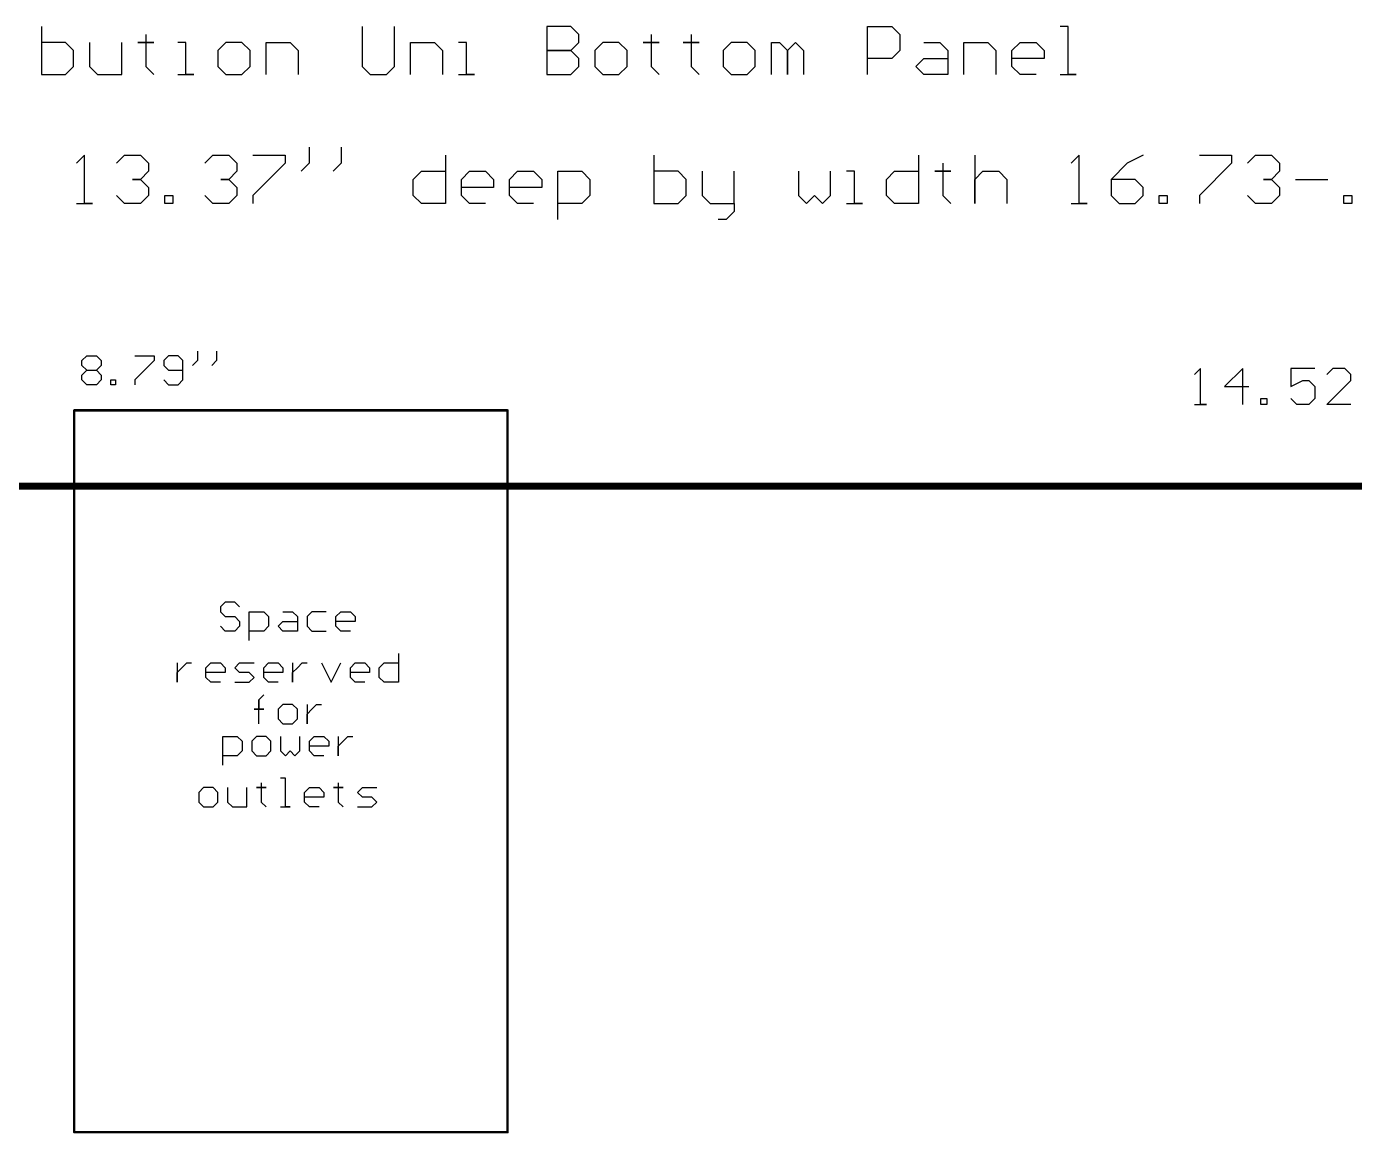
# Model space of a CAD drawing. Extents: x 0.1 to 22.4, y 0.2 to 23.3.
# Drawn here: x 10.59 to 16.11, y 18.68 to 23.28 of the extents above; entities that cross this region are included whole.
import ezdxf

# ---------------------------------------------------------------- set-up
doc = ezdxf.new("R2010")
doc.units = 0
doc.header["$MEASUREMENT"] = 0
doc.layers.add('MECHANICAL1', color=6, linetype='CONTINUOUS')
doc.layers.add('TOPOVERLAY', color=2, linetype='CONTINUOUS')

msp = doc.modelspace()

# ---------------------------------------------------------------- linework, layer by layer
at = {"layer": 'MECHANICAL1'}
for p, q in [((10.6536, 23.2799), (10.6536, 23.08)), ((11.0868, 23.2466), (11.0868, 23.2133)), ((11.9865, 23.2799), (11.9865, 23.1133)), ((12.1198, 23.1133), (12.1198, 23.2799)), ((12.7529, 23.2799), (12.7529, 23.08)), ((12.8529, 23.2799), (12.7529, 23.2799)), ((12.8862, 23.2466), (12.8529, 23.2799)), ((12.8862, 23.2133), (12.8862, 23.2466)), ((13.1861, 23.2466), (13.1861, 23.2133)), ((13.3527, 23.2466), (13.3527, 23.2133)), ((14.0858, 23.08), (14.0858, 23.2799)), ((14.0858, 23.2799), (14.1858, 23.2799)), ((14.1858, 23.2799), (14.2191, 23.2466)), ((14.2191, 23.2466), (14.2191, 23.18)), ((14.9189, 23.2799), (14.8856, 23.2799)), ((14.9189, 23.08), (14.9189, 23.2799)), ((10.7536, 23.2133), (10.6536, 23.2133)), ((10.7869, 23.18), (10.7536, 23.2133)), ((10.7869, 23.1466), (10.7869, 23.18)), ((10.8535, 23.2133), (10.8535, 23.1133)), ((10.9868, 23.08), (10.9868, 23.2133)), ((11.0868, 23.2133), (11.0535, 23.2133)), ((11.0535, 23.2133), (11.1201, 23.2133)), ((11.1201, 23.2133), (11.0868, 23.2133)), ((11.0868, 23.2133), (11.0868, 23.1133)), ((11.2534, 23.2133), (11.2201, 23.2133)), ((11.2534, 23.08), (11.2534, 23.2133)), ((11.42, 23.2133), (11.3867, 23.18)), ((11.3867, 23.18), (11.3867, 23.1133)), ((11.4867, 23.2133), (11.42, 23.2133)), ((11.52, 23.18), (11.4867, 23.2133)), ((11.52, 23.1133), (11.52, 23.18)), ((11.5866, 23.08), (11.5866, 23.2133)), ((11.5866, 23.2133), (11.6866, 23.2133)), ((11.6866, 23.2133), (11.7199, 23.18)), ((11.7199, 23.18), (11.7199, 23.08)), ((12.1864, 23.08), (12.1864, 23.2133)), ((12.1864, 23.2133), (12.2864, 23.2133)), ((12.2864, 23.2133), (12.3197, 23.18)), ((12.3197, 23.18), (12.3197, 23.08)), ((12.4197, 23.2133), (12.3864, 23.2133)), ((12.4197, 23.08), (12.4197, 23.2133)), ((12.8529, 23.18), (12.7529, 23.18)), ((12.7529, 23.18), (12.8529, 23.18)), ((12.8529, 23.18), (12.8862, 23.2133)), ((12.8862, 23.1466), (12.8529, 23.18)), ((12.9862, 23.2133), (12.9529, 23.18)), ((12.9529, 23.18), (12.9529, 23.1133)), ((13.0528, 23.2133), (12.9862, 23.2133)), ((13.0862, 23.18), (13.0528, 23.2133)), ((13.0862, 23.1133), (13.0862, 23.18)), ((13.1861, 23.2133), (13.1528, 23.2133)), ((13.1528, 23.2133), (13.2194, 23.2133)), ((13.2194, 23.2133), (13.1861, 23.2133)), ((13.1861, 23.2133), (13.1861, 23.1133)), ((13.3527, 23.2133), (13.3194, 23.2133)), ((13.3194, 23.2133), (13.3861, 23.2133)), ((13.3861, 23.2133), (13.3527, 23.2133)), ((13.3527, 23.2133), (13.3527, 23.1133)), ((13.5194, 23.2133), (13.486, 23.18)), ((13.486, 23.18), (13.486, 23.1133)), ((13.586, 23.2133), (13.5194, 23.2133)), ((13.6193, 23.18), (13.586, 23.2133)), ((13.6193, 23.1133), (13.6193, 23.18)), ((13.686, 23.08), (13.686, 23.2133)), ((13.686, 23.2133), (13.7193, 23.2133)), ((13.7193, 23.2133), (13.7526, 23.18)), ((13.7526, 23.18), (13.7859, 23.2133)), ((13.7526, 23.18), (13.7526, 23.08)), ((13.7526, 23.08), (13.7526, 23.18)), ((13.7859, 23.2133), (13.8193, 23.18)), ((13.8193, 23.18), (13.8193, 23.08)), ((14.2191, 23.18), (14.1858, 23.1466)), ((14.3191, 23.2133), (14.3857, 23.2133)), ((14.3857, 23.2133), (14.4191, 23.18)), ((14.4191, 23.18), (14.4191, 23.08)), ((14.4857, 23.08), (14.4857, 23.2133)), ((14.4857, 23.2133), (14.5857, 23.2133)), ((14.5857, 23.2133), (14.619, 23.18)), ((14.619, 23.18), (14.619, 23.08)), ((14.6856, 23.18), (14.719, 23.2133)), ((14.6856, 23.1133), (14.6856, 23.18)), ((14.719, 23.2133), (14.7856, 23.2133)), ((14.7856, 23.2133), (14.8189, 23.18)), ((14.8189, 23.18), (14.8189, 23.1466)), ((10.7869, 23.1133), (10.7869, 23.1466)), ((12.8862, 23.1133), (12.8862, 23.1466)), ((14.1858, 23.1466), (14.0858, 23.1466)), ((14.2858, 23.1133), (14.3191, 23.1466)), ((14.3191, 23.1466), (14.4191, 23.1466)), ((14.8189, 23.1466), (14.6856, 23.1466)), ((10.6536, 23.08), (10.7536, 23.08)), ((10.7536, 23.08), (10.7869, 23.1133)), ((10.8535, 23.1133), (10.8869, 23.08)), ((10.8869, 23.08), (10.9868, 23.08)), ((11.0868, 23.1133), (11.1201, 23.08)), ((11.2201, 23.08), (11.2867, 23.08)), ((11.2867, 23.08), (11.2534, 23.08)), ((11.3867, 23.1133), (11.42, 23.08)), ((11.42, 23.08), (11.4867, 23.08)), ((11.4867, 23.08), (11.52, 23.1133)), ((11.9865, 23.1133), (12.0198, 23.08)), ((12.0198, 23.08), (12.0865, 23.08)), ((12.0865, 23.08), (12.1198, 23.1133)), ((12.3864, 23.08), (12.453, 23.08)), ((12.453, 23.08), (12.4197, 23.08)), ((12.7529, 23.08), (12.8529, 23.08)), ((12.8529, 23.08), (12.8862, 23.1133)), ((12.9529, 23.1133), (12.9862, 23.08)), ((12.9862, 23.08), (13.0528, 23.08)), ((13.0528, 23.08), (13.0862, 23.1133)), ((13.1861, 23.1133), (13.2194, 23.08)), ((13.3527, 23.1133), (13.3861, 23.08)), ((13.486, 23.1133), (13.5194, 23.08)), ((13.5194, 23.08), (13.586, 23.08)), ((13.586, 23.08), (13.6193, 23.1133)), ((14.3191, 23.08), (14.2858, 23.1133)), ((14.4191, 23.08), (14.3191, 23.08)), ((14.719, 23.08), (14.6856, 23.1133)), ((14.7856, 23.08), (14.719, 23.08)), ((14.8856, 23.08), (14.9522, 23.08)), ((14.9522, 23.08), (14.9189, 23.08)), ((10.8323, 22.7449), (10.799, 22.7116)), ((10.8323, 22.545), (10.8323, 22.7449)), ((10.9656, 22.7116), (10.9989, 22.7449)), ((10.9989, 22.7449), (11.0655, 22.7449)), ((11.0655, 22.7449), (11.0989, 22.7116)), ((11.3321, 22.7116), (11.3654, 22.7449)), ((11.3654, 22.7449), (11.4321, 22.7449)), ((11.4321, 22.7449), (11.4654, 22.7116)), ((11.5321, 22.7449), (11.6654, 22.7449)), ((11.6654, 22.7449), (11.6654, 22.7116)), ((11.7653, 22.7783), (11.7653, 22.7116)), ((11.8986, 22.7783), (11.8986, 22.7116)), ((12.3318, 22.7449), (12.3318, 22.545)), ((13.1982, 22.7449), (13.1982, 22.545)), ((14.2978, 22.7449), (14.2978, 22.545)), ((14.5311, 22.7449), (14.5311, 22.545)), ((14.9643, 22.7449), (14.931, 22.7116)), ((14.9643, 22.545), (14.9643, 22.7449)), ((15.2309, 22.7449), (15.1642, 22.7116)), ((15.4641, 22.7449), (15.5974, 22.7449)), ((15.5974, 22.7449), (15.5974, 22.7116)), ((15.6641, 22.7116), (15.6974, 22.7449)), ((15.6974, 22.7449), (15.764, 22.7449)), ((15.764, 22.7449), (15.7973, 22.7116)), ((11.0989, 22.6783), (11.0655, 22.645)), ((11.0989, 22.7116), (11.0989, 22.6783)), ((11.4654, 22.6783), (11.4321, 22.645)), ((11.4654, 22.7116), (11.4654, 22.6783)), ((11.6654, 22.7116), (11.5321, 22.5783)), ((11.7653, 22.7116), (11.732, 22.6783)), ((11.8986, 22.7116), (11.8653, 22.6783)), ((12.1985, 22.645), (12.2318, 22.6783)), ((12.2318, 22.6783), (12.3318, 22.6783)), ((12.3984, 22.645), (12.4318, 22.6783)), ((12.4318, 22.6783), (12.4984, 22.6783)), ((12.4984, 22.6783), (12.5317, 22.645)), ((12.5984, 22.645), (12.6317, 22.6783)), ((12.6317, 22.6783), (12.6983, 22.6783)), ((12.6983, 22.6783), (12.7317, 22.645)), ((12.7983, 22.4784), (12.7983, 22.6783)), ((12.7983, 22.6783), (12.8983, 22.6783)), ((12.8983, 22.6783), (12.9316, 22.645)), ((13.2982, 22.6783), (13.1982, 22.6783)), ((13.3315, 22.645), (13.2982, 22.6783)), ((13.3981, 22.6783), (13.3981, 22.5783)), ((13.5314, 22.545), (13.5314, 22.6783)), ((13.798, 22.6783), (13.798, 22.5783)), ((13.9313, 22.5783), (13.9313, 22.6783)), ((14.0313, 22.6783), (13.9979, 22.6783)), ((14.0313, 22.545), (14.0313, 22.6783)), ((14.1645, 22.645), (14.1979, 22.6783)), ((14.1979, 22.6783), (14.2978, 22.6783)), ((14.3978, 22.6783), (14.3645, 22.6783)), ((14.3645, 22.6783), (14.4311, 22.6783)), ((14.3978, 22.7116), (14.3978, 22.6783)), ((14.4311, 22.6783), (14.3978, 22.6783)), ((14.3978, 22.6783), (14.3978, 22.5783)), ((14.5311, 22.645), (14.5644, 22.6783)), ((14.5644, 22.6783), (14.6311, 22.6783)), ((14.6311, 22.6783), (14.6644, 22.645)), ((15.1642, 22.7116), (15.0976, 22.645)), ((15.5974, 22.7116), (15.4641, 22.5783)), ((15.7973, 22.6783), (15.764, 22.645)), ((15.7973, 22.7116), (15.7973, 22.6783)), ((11.0655, 22.645), (11.0322, 22.645)), ((11.0322, 22.645), (11.0655, 22.645)), ((11.0655, 22.645), (11.0989, 22.6116)), ((11.4321, 22.645), (11.3988, 22.645)), ((11.3988, 22.645), (11.4321, 22.645)), ((11.4321, 22.645), (11.4654, 22.6116)), ((12.1985, 22.5783), (12.1985, 22.645)), ((12.3984, 22.5783), (12.3984, 22.645)), ((12.5317, 22.645), (12.5317, 22.6116)), ((12.5984, 22.5783), (12.5984, 22.645)), ((12.7317, 22.645), (12.7317, 22.6116)), ((12.9316, 22.645), (12.9316, 22.5783)), ((13.3315, 22.6116), (13.3315, 22.645)), ((14.1645, 22.5783), (14.1645, 22.645)), ((14.5311, 22.545), (14.5311, 22.645)), ((14.6644, 22.645), (14.6644, 22.545)), ((15.0976, 22.645), (15.0976, 22.5783)), ((15.1975, 22.645), (15.0976, 22.645)), ((15.2309, 22.6116), (15.1975, 22.645)), ((15.764, 22.645), (15.7307, 22.645)), ((15.7307, 22.645), (15.764, 22.645)), ((15.764, 22.645), (15.7973, 22.6116)), ((15.864, 22.645), (15.9973, 22.645)), ((10.9989, 22.545), (10.9656, 22.5783)), ((11.0989, 22.5783), (11.0655, 22.545)), ((11.0989, 22.6116), (11.0989, 22.5783)), ((11.1655, 22.545), (11.1655, 22.5783)), ((11.1655, 22.5783), (11.1988, 22.5783)), ((11.1988, 22.5783), (11.1988, 22.545)), ((11.3654, 22.545), (11.3321, 22.5783)), ((11.4654, 22.5783), (11.4321, 22.545)), ((11.4654, 22.6116), (11.4654, 22.5783)), ((11.5321, 22.5783), (11.5321, 22.545)), ((12.2318, 22.545), (12.1985, 22.5783)), ((12.5317, 22.6116), (12.3984, 22.6116)), ((12.4318, 22.545), (12.3984, 22.5783)), ((12.7317, 22.6116), (12.5984, 22.6116)), ((12.6317, 22.545), (12.5984, 22.5783)), ((12.9316, 22.5783), (12.8983, 22.545)), ((13.2982, 22.545), (13.3315, 22.5783)), ((13.3315, 22.5783), (13.3315, 22.6116)), ((13.3981, 22.5783), (13.4314, 22.545)), ((13.798, 22.5783), (13.8313, 22.545)), ((13.8313, 22.545), (13.8646, 22.5783)), ((13.8646, 22.5783), (13.898, 22.545)), ((13.898, 22.545), (13.9313, 22.5783)), ((14.1979, 22.545), (14.1645, 22.5783)), ((14.3978, 22.5783), (14.4311, 22.545)), ((15.0976, 22.5783), (15.1309, 22.545)), ((15.1975, 22.545), (15.2309, 22.5783)), ((15.2309, 22.5783), (15.2309, 22.6116)), ((15.2975, 22.545), (15.2975, 22.5783)), ((15.2975, 22.5783), (15.3308, 22.5783)), ((15.3308, 22.5783), (15.3308, 22.545)), ((15.4641, 22.5783), (15.4641, 22.545)), ((15.6974, 22.545), (15.6641, 22.5783)), ((15.7973, 22.5783), (15.764, 22.545)), ((15.7973, 22.6116), (15.7973, 22.5783)), ((16.0639, 22.545), (16.0639, 22.5783)), ((16.0639, 22.5783), (16.0973, 22.5783)), ((16.0973, 22.5783), (16.0973, 22.545)), ((10.799, 22.545), (10.8656, 22.545)), ((10.8656, 22.545), (10.8323, 22.545)), ((11.0655, 22.545), (10.9989, 22.545)), ((11.1988, 22.545), (11.1655, 22.545)), ((11.4321, 22.545), (11.3654, 22.545)), ((12.3318, 22.545), (12.2318, 22.545)), ((12.4984, 22.545), (12.4318, 22.545)), ((12.6983, 22.545), (12.6317, 22.545)), ((12.8983, 22.545), (12.7983, 22.545)), ((13.1982, 22.545), (13.2982, 22.545)), ((13.4314, 22.545), (13.5314, 22.545)), ((13.5314, 22.5117), (13.4981, 22.4784)), ((13.5314, 22.545), (13.5314, 22.5117)), ((13.9979, 22.545), (14.0646, 22.545)), ((14.0646, 22.545), (14.0313, 22.545)), ((14.2978, 22.545), (14.1979, 22.545)), ((14.931, 22.545), (14.9976, 22.545)), ((14.9976, 22.545), (14.9643, 22.545)), ((15.1309, 22.545), (15.1975, 22.545)), ((15.3308, 22.545), (15.2975, 22.545)), ((15.764, 22.545), (15.6974, 22.545)), ((16.0973, 22.545), (16.0639, 22.545)), ((13.4981, 22.4784), (13.4648, 22.4784)), ((10.8216, 21.8916), (10.8416, 21.9116)), ((10.8416, 21.9116), (10.8816, 21.9116)), ((10.8816, 21.9116), (10.9015, 21.8916)), ((11.0415, 21.9116), (11.1215, 21.9116)), ((11.1215, 21.9116), (11.1215, 21.8916)), ((11.1815, 21.9116), (11.1615, 21.8916)), ((11.2214, 21.9116), (11.1815, 21.9116)), ((11.2414, 21.8916), (11.2214, 21.9116)), ((11.3014, 21.9316), (11.3014, 21.8916)), ((11.3814, 21.9316), (11.3814, 21.8916)), ((10.8216, 21.8716), (10.8216, 21.8916)), ((10.8416, 21.8516), (10.8216, 21.8716)), ((10.8216, 21.8316), (10.8416, 21.8516)), ((10.8416, 21.8516), (10.8816, 21.8516)), ((10.9015, 21.8716), (10.8816, 21.8516)), ((10.8816, 21.8516), (10.9015, 21.8316)), ((10.9015, 21.8916), (10.9015, 21.8716)), ((11.1215, 21.8916), (11.0415, 21.8116)), ((11.1615, 21.8916), (11.1615, 21.8716)), ((11.1615, 21.8716), (11.1815, 21.8516)), ((11.1815, 21.8516), (11.2414, 21.8516)), ((11.2414, 21.8116), (11.2414, 21.8916)), ((11.3014, 21.8916), (11.2814, 21.8716)), ((11.3814, 21.8916), (11.3614, 21.8716)), ((15.4691, 21.8591), (15.4441, 21.8341)), ((15.4691, 21.7092), (15.4691, 21.8591)), ((15.6441, 21.8591), (15.5691, 21.7841)), ((15.6441, 21.7092), (15.6441, 21.8591)), ((15.944, 21.8591), (15.844, 21.8591)), ((15.844, 21.8591), (15.844, 21.7841)), ((16.019, 21.8591), (15.994, 21.8341)), ((16.0689, 21.8591), (16.019, 21.8591)), ((16.0939, 21.8341), (16.0689, 21.8591)), ((10.8216, 21.8116), (10.8216, 21.8316)), ((10.8416, 21.7917), (10.8216, 21.8116)), ((10.8816, 21.7917), (10.8416, 21.7917)), ((10.9015, 21.8116), (10.8816, 21.7917)), ((10.9015, 21.8316), (10.9015, 21.8116)), ((10.9415, 21.7917), (10.9415, 21.8116)), ((10.9415, 21.8116), (10.9615, 21.8116)), ((10.9615, 21.7917), (10.9415, 21.7917)), ((10.9615, 21.8116), (10.9615, 21.7917)), ((11.0415, 21.8116), (11.0415, 21.7917)), ((11.1615, 21.8116), (11.1815, 21.7917)), ((11.1815, 21.7917), (11.2214, 21.7917)), ((11.2214, 21.7917), (11.2414, 21.8116)), ((15.844, 21.7841), (15.894, 21.8091)), ((15.894, 21.8091), (15.919, 21.8091)), ((15.919, 21.8091), (15.944, 21.7841)), ((15.994, 21.7092), (16.0939, 21.8091)), ((16.0939, 21.8091), (16.0939, 21.8341)), ((15.5691, 21.7841), (15.6691, 21.7841)), ((15.944, 21.7841), (15.944, 21.7341)), ((15.4441, 21.7092), (15.4941, 21.7092)), ((15.4941, 21.7092), (15.4691, 21.7092)), ((15.7191, 21.7092), (15.7191, 21.7341)), ((15.7191, 21.7341), (15.744, 21.7341)), ((15.744, 21.7092), (15.7191, 21.7092)), ((15.744, 21.7341), (15.744, 21.7092)), ((15.869, 21.7092), (15.844, 21.7341)), ((15.919, 21.7092), (15.869, 21.7092)), ((15.944, 21.7341), (15.919, 21.7092)), ((16.0939, 21.7092), (15.994, 21.7092))]:
    msp.add_line(p, q, dxfattribs=at)
for points, const_width in [([(10.79, 18.685), (10.79, 21.685)], 0.01), ([(10.79, 21.685), (12.59, 21.685)], 0.01), ([(12.59, 18.685), (12.59, 21.685)], 0.01), ([(2, 21.37), (18.45, 21.37)], 0.03), ([(10.79, 18.685), (12.59, 18.685)], 0.01)]:
    msp.add_lwpolyline(points, dxfattribs=dict(at, const_width=const_width))
at = {"layer": 'MECHANICAL1', "const_width": 0.005}
for points in [[(10.7875, 21.685, 1), (10.7925, 21.685, 1)], [(10.7875, 21.685, 1), (10.7925, 21.685, 1)], [(12.5875, 21.685, 1), (12.5925, 21.685, 1)], [(12.5875, 21.685, 1), (12.5925, 21.685, 1)], [(10.7875, 18.685, 1), (10.7925, 18.685, 1)], [(10.7875, 18.685, 1), (10.7925, 18.685, 1)], [(12.5875, 18.685, 1), (12.5925, 18.685, 1)], [(12.5875, 18.685, 1), (12.5925, 18.685, 1)]]:
    msp.add_lwpolyline(points, format="xyb", close=True, dxfattribs=at)
at = {"layer": 'TOPOVERLAY'}
for p, q in [((11.4169, 20.888), (11.3969, 20.868)), ((11.3969, 20.868), (11.3969, 20.848)), ((11.4569, 20.888), (11.4169, 20.888)), ((11.4769, 20.868), (11.4569, 20.888)), ((11.3969, 20.848), (11.4169, 20.828)), ((11.4169, 20.828), (11.4569, 20.828)), ((11.4569, 20.828), (11.4769, 20.808)), ((11.4769, 20.808), (11.4769, 20.788)), ((11.5169, 20.728), (11.5169, 20.848)), ((11.5169, 20.848), (11.5769, 20.848)), ((11.5769, 20.848), (11.5969, 20.828)), ((11.5969, 20.828), (11.5969, 20.788)), ((11.6369, 20.788), (11.6569, 20.808)), ((11.6569, 20.848), (11.6968, 20.848)), ((11.6569, 20.808), (11.7168, 20.808)), ((11.6968, 20.848), (11.7168, 20.828)), ((11.7168, 20.828), (11.7168, 20.768)), ((11.7768, 20.848), (11.7568, 20.828)), ((11.7568, 20.828), (11.7568, 20.788)), ((11.8368, 20.848), (11.7768, 20.848)), ((11.8768, 20.828), (11.8968, 20.848)), ((11.8768, 20.788), (11.8768, 20.828)), ((11.9568, 20.808), (11.8768, 20.808)), ((11.8968, 20.848), (11.9368, 20.848)), ((11.9368, 20.848), (11.9568, 20.828)), ((11.9568, 20.828), (11.9568, 20.808)), ((11.4169, 20.768), (11.3969, 20.788)), ((11.4569, 20.768), (11.4169, 20.768)), ((11.4769, 20.788), (11.4569, 20.768)), ((11.5769, 20.768), (11.5169, 20.768)), ((11.5969, 20.788), (11.5769, 20.768)), ((11.6569, 20.768), (11.6369, 20.788)), ((11.7168, 20.768), (11.6569, 20.768)), ((11.7568, 20.788), (11.7768, 20.768)), ((11.7768, 20.768), (11.8368, 20.768)), ((11.8968, 20.768), (11.8768, 20.788)), ((11.9368, 20.768), (11.8968, 20.768)), ((11.217, 20.6352), (11.217, 20.5553)), ((11.237, 20.6152), (11.257, 20.6352)), ((11.257, 20.6352), (11.277, 20.6352)), ((11.337, 20.6152), (11.357, 20.6352)), ((11.357, 20.6352), (11.3969, 20.6352)), ((11.3969, 20.6352), (11.4169, 20.6152)), ((11.4569, 20.6152), (11.4769, 20.6352)), ((11.4769, 20.6352), (11.5369, 20.6352)), ((11.5769, 20.6152), (11.5969, 20.6352)), ((11.5969, 20.6352), (11.6369, 20.6352)), ((11.6369, 20.6352), (11.6569, 20.6152)), ((11.6968, 20.6352), (11.6968, 20.5553)), ((11.7168, 20.6152), (11.7368, 20.6352)), ((11.7368, 20.6352), (11.7568, 20.6352)), ((11.8168, 20.6352), (11.8568, 20.5553)), ((11.8568, 20.5553), (11.8968, 20.6352)), ((11.9368, 20.6152), (11.9568, 20.6352)), ((11.9568, 20.6352), (11.9967, 20.6352)), ((11.9967, 20.6352), (12.0167, 20.6152)), ((12.0567, 20.6152), (12.0767, 20.6352)), ((12.0767, 20.6352), (12.1367, 20.6352)), ((12.1367, 20.6752), (12.1367, 20.5553)), ((11.217, 20.5952), (11.237, 20.6152)), ((11.217, 20.5553), (11.217, 20.5952)), ((11.337, 20.5753), (11.337, 20.6152)), ((11.4169, 20.5952), (11.337, 20.5952)), ((11.4169, 20.6152), (11.4169, 20.5952)), ((11.4769, 20.5952), (11.4569, 20.6152)), ((11.5169, 20.5952), (11.4769, 20.5952)), ((11.5369, 20.5753), (11.5169, 20.5952)), ((11.5769, 20.5753), (11.5769, 20.6152)), ((11.6569, 20.5952), (11.5769, 20.5952)), ((11.6569, 20.6152), (11.6569, 20.5952)), ((11.6968, 20.5952), (11.7168, 20.6152)), ((11.6968, 20.5553), (11.6968, 20.5952)), ((11.9368, 20.5753), (11.9368, 20.6152)), ((12.0167, 20.5952), (11.9368, 20.5952)), ((12.0167, 20.6152), (12.0167, 20.5952)), ((12.0567, 20.5753), (12.0567, 20.6152)), ((11.357, 20.5553), (11.337, 20.5753)), ((11.3969, 20.5553), (11.357, 20.5553)), ((11.4569, 20.5553), (11.5169, 20.5553)), ((11.5169, 20.5553), (11.5369, 20.5753)), ((11.5969, 20.5553), (11.5769, 20.5753)), ((11.6369, 20.5553), (11.5969, 20.5553)), ((11.9568, 20.5553), (11.9368, 20.5753)), ((11.9967, 20.5553), (11.9568, 20.5553)), ((12.0767, 20.5553), (12.0567, 20.5753)), ((12.1367, 20.5553), (12.0767, 20.5553)), ((11.5569, 20.4825), (11.5769, 20.5025)), ((11.5569, 20.3825), (11.5569, 20.4825)), ((11.5569, 20.4825), (11.5569, 20.4425)), ((11.5569, 20.4425), (11.5569, 20.4825)), ((11.5569, 20.4425), (11.5369, 20.4425)), ((11.5369, 20.4425), (11.5769, 20.4425)), ((11.5769, 20.4425), (11.5569, 20.4425)), ((11.6569, 20.4625), (11.6369, 20.4425)), ((11.6369, 20.4425), (11.6369, 20.4025)), ((11.6968, 20.4625), (11.6569, 20.4625)), ((11.7168, 20.4425), (11.6968, 20.4625)), ((11.7168, 20.4025), (11.7168, 20.4425)), ((11.7568, 20.4625), (11.7568, 20.3825)), ((11.7568, 20.4225), (11.7768, 20.4425)), ((11.7568, 20.3825), (11.7568, 20.4225)), ((11.7768, 20.4425), (11.7968, 20.4625)), ((11.7968, 20.4625), (11.8168, 20.4625)), ((11.6369, 20.4025), (11.6569, 20.3825)), ((11.6569, 20.3825), (11.6968, 20.3825)), ((11.6968, 20.3825), (11.7168, 20.4025)), ((11.4069, 20.2098), (11.4069, 20.3297)), ((11.4069, 20.3297), (11.4669, 20.3297)), ((11.4669, 20.3297), (11.4869, 20.3097)), ((11.4869, 20.3097), (11.4869, 20.2697)), ((11.5469, 20.3297), (11.5269, 20.3097)), ((11.5269, 20.3097), (11.5269, 20.2697)), ((11.5869, 20.3297), (11.5469, 20.3297)), ((11.6069, 20.3097), (11.5869, 20.3297)), ((11.6069, 20.2697), (11.6069, 20.3097)), ((11.6469, 20.3297), (11.6469, 20.2697)), ((11.7268, 20.2697), (11.7268, 20.3297)), ((11.7668, 20.3097), (11.7868, 20.3297)), ((11.7668, 20.2697), (11.7668, 20.3097)), ((11.7868, 20.3297), (11.8268, 20.3297)), ((11.8268, 20.3297), (11.8468, 20.3097)), ((11.8468, 20.3097), (11.8468, 20.2897)), ((11.8868, 20.3297), (11.8868, 20.2497)), ((11.8868, 20.2897), (11.9068, 20.3097)), ((11.9068, 20.3097), (11.9268, 20.3297)), ((11.9268, 20.3297), (11.9468, 20.3297)), ((11.4669, 20.2497), (11.4069, 20.2497)), ((11.4869, 20.2697), (11.4669, 20.2497)), ((11.5269, 20.2697), (11.5469, 20.2497)), ((11.5469, 20.2497), (11.5869, 20.2497)), ((11.5869, 20.2497), (11.6069, 20.2697)), ((11.6469, 20.2697), (11.6669, 20.2497)), ((11.6669, 20.2497), (11.6868, 20.2697)), ((11.6868, 20.2697), (11.7068, 20.2497)), ((11.7068, 20.2497), (11.7268, 20.2697)), ((11.8468, 20.2897), (11.7668, 20.2897)), ((11.7868, 20.2497), (11.7668, 20.2697)), ((11.8268, 20.2497), (11.7868, 20.2497)), ((11.8868, 20.2497), (11.8868, 20.2897)), ((11.5669, 20.137), (11.5669, 20.117)), ((11.6669, 20.157), (11.6469, 20.157)), ((11.6669, 20.037), (11.6669, 20.157)), ((11.8868, 20.137), (11.8868, 20.117)), ((11.327, 20.117), (11.307, 20.097)), ((11.307, 20.097), (11.307, 20.057)), ((11.367, 20.117), (11.327, 20.117)), ((11.3869, 20.097), (11.367, 20.117)), ((11.3869, 20.057), (11.3869, 20.097)), ((11.4269, 20.117), (11.4269, 20.057)), ((11.5069, 20.037), (11.5069, 20.117)), ((11.5669, 20.117), (11.5469, 20.117)), ((11.5469, 20.117), (11.5869, 20.117)), ((11.5869, 20.117), (11.5669, 20.117)), ((11.5669, 20.117), (11.5669, 20.057)), ((11.7468, 20.097), (11.7668, 20.117)), ((11.7468, 20.057), (11.7468, 20.097)), ((11.7668, 20.117), (11.8068, 20.117)), ((11.8068, 20.117), (11.8268, 20.097)), ((11.8268, 20.097), (11.8268, 20.077)), ((11.8868, 20.117), (11.8668, 20.117)), ((11.8668, 20.117), (11.9068, 20.117)), ((11.9068, 20.117), (11.8868, 20.117)), ((11.8868, 20.117), (11.8868, 20.057)), ((11.9668, 20.097), (11.9868, 20.117)), ((11.9868, 20.077), (11.9668, 20.097)), ((11.9868, 20.117), (12.0467, 20.117)), ((11.307, 20.057), (11.327, 20.037)), ((11.327, 20.037), (11.367, 20.037)), ((11.367, 20.037), (11.3869, 20.057)), ((11.4269, 20.057), (11.4469, 20.037)), ((11.4469, 20.037), (11.5069, 20.037)), ((11.5669, 20.057), (11.5869, 20.037)), ((11.6469, 20.037), (11.6868, 20.037)), ((11.6868, 20.037), (11.6669, 20.037)), ((11.8268, 20.077), (11.7468, 20.077)), ((11.7668, 20.037), (11.7468, 20.057)), ((11.8068, 20.037), (11.7668, 20.037)), ((11.8868, 20.057), (11.9068, 20.037)), ((11.9668, 20.037), (12.0267, 20.037)), ((12.0267, 20.077), (11.9868, 20.077)), ((12.0467, 20.057), (12.0267, 20.077)), ((12.0267, 20.037), (12.0467, 20.057))]:
    msp.add_line(p, q, dxfattribs=at)

doc.saveas('drawing.dxf')
